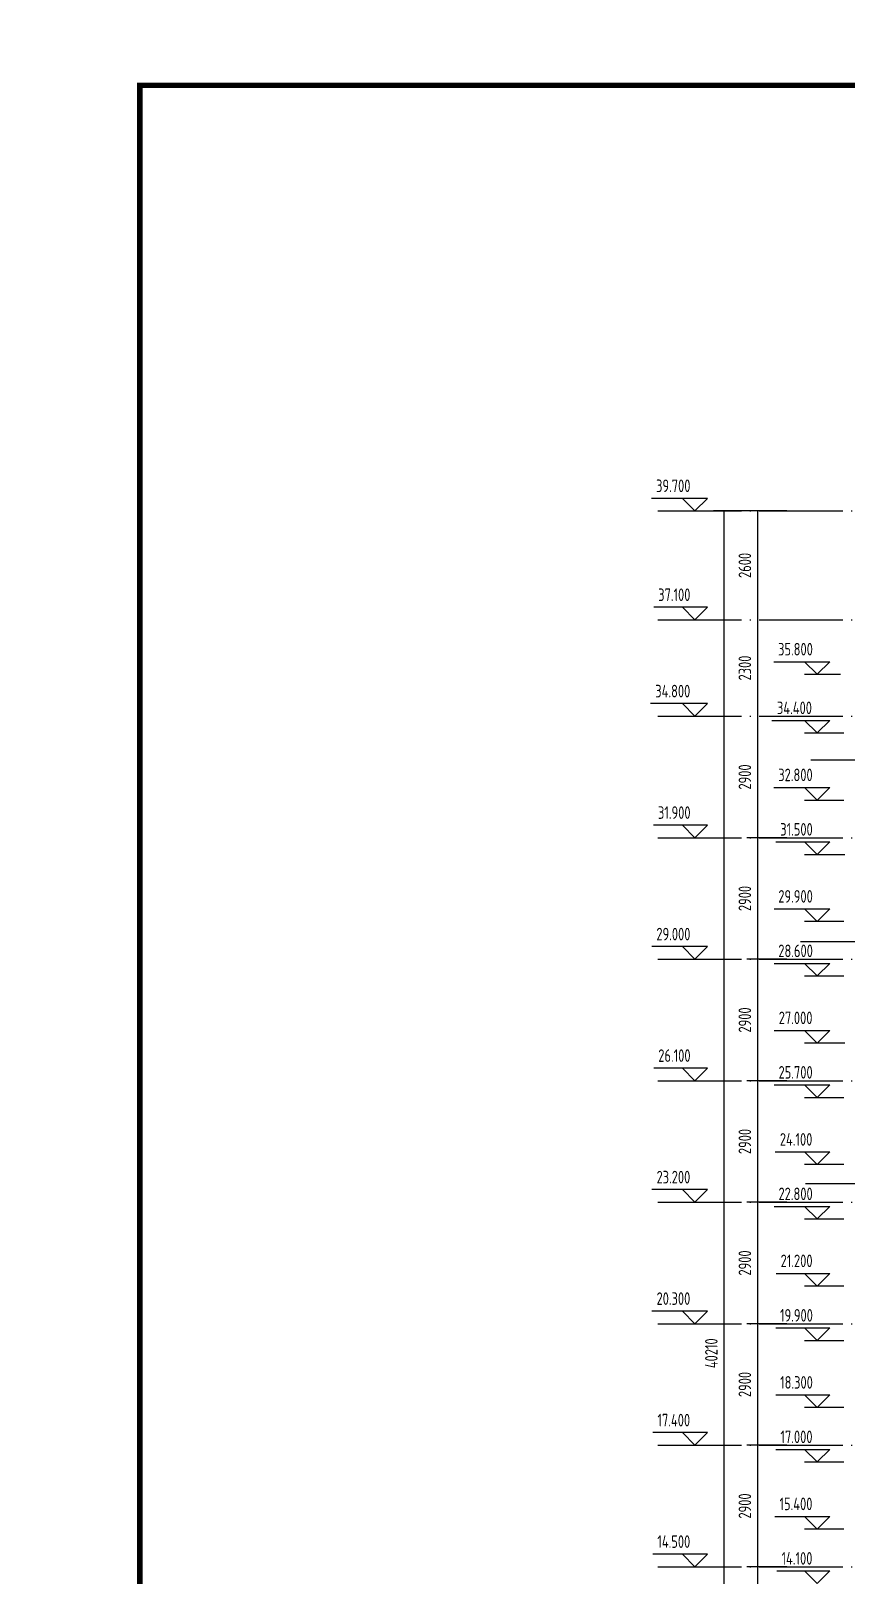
# Model space of a CAD drawing. Extents: x -726032 to 135930, y -151624 to 587044.
# Drawn here: x -531458 to -512004, y 309728 to 346586 of the extents above; entities that cross this region are included whole.
import ezdxf
from ezdxf.enums import TextEntityAlignment as Align

# ---------------------------------------------------------------- set-up
doc = ezdxf.new("R2010")
doc.units = 0
doc.header["$LTSCALE"] = 1000
doc.header["$MEASUREMENT"] = 0
doc.linetypes.add('DOTE', pattern=[2.42, 2, -0.2, 0.02, -0.2])
doc.layers.get('DEFPOINTS').update_dxf_attribs({"color": 1, "linetype": 'CONTINUOUS'})
for name, color, linetype in [('DOTE', 8, 'DOTE'), ('PUB_DIM', 245, 'CONTINUOUS'), ('PUB_TITLE', 1, 'CONTINUOUS'), ('引线', 213, 'CONTINUOUS')]:
    doc.layers.add(name, color=color, linetype=linetype)
doc.styles.add('DIM_FONT', font='isocp.shx', dxfattribs={"width": 0.8})
doc.dimstyles.new('AXIS', dxfattribs={"dimtxt": 300, "dimasz": 1, "dimexe": 250, "dimexo": 300, "dimgap": 150, "dimtad": 1, "dimdec": 0, "dimzin": 0, "dimdsep": 46, "dimtxsty": 'DIM_FONT', "dimcen": 0.09, "dimse1": 1, "dimse2": 1, "dimclrt": 142, "dimadec": 0, "dimazin": 0, "dimtfac": 1, "dimtdec": 0, "dimtix": 1, "dimtmove": 2, "dimatfit": 3, "dimfxl": 1, "dimtolj": 1, "dimtzin": 0, "dimarcsym": 0})
doc.dimstyles.new('DIMA', dxfattribs={"dimtxt": 300, "dimasz": 1, "dimexe": 250, "dimexo": 300, "dimgap": 150, "dimtad": 1, "dimdec": 0, "dimzin": 0, "dimdsep": 46, "dimtxsty": 'DIM_FONT', "dimcen": 0.09, "dimse1": 1, "dimclrt": 142, "dimadec": 0, "dimazin": 0, "dimtfac": 1, "dimtdec": 0, "dimtix": 1, "dimtmove": 2, "dimatfit": 3, "dimfxl": 1, "dimtolj": 1, "dimtzin": 0, "dimarcsym": 0})
doc.dimstyles.new('DIMB', dxfattribs={"dimtxt": 300, "dimasz": 1, "dimexe": 250, "dimexo": 300, "dimgap": 150, "dimtad": 1, "dimdec": 0, "dimzin": 0, "dimdsep": 46, "dimtxsty": 'DIM_FONT', "dimcen": 0.09, "dimse2": 1, "dimclrt": 142, "dimadec": 0, "dimazin": 0, "dimtfac": 1, "dimtdec": 0, "dimtix": 1, "dimtmove": 2, "dimatfit": 3, "dimfxl": 1, "dimtolj": 1, "dimtzin": 0, "dimarcsym": 0})
doc.dimstyles.new('DIMN', dxfattribs={"dimtxt": 300, "dimasz": 1, "dimexe": 250, "dimexo": 300, "dimgap": 150, "dimtad": 1, "dimdec": 0, "dimzin": 0, "dimdsep": 46, "dimtxsty": 'DIM_FONT', "dimcen": 0.09, "dimclrt": 142, "dimadec": 0, "dimazin": 0, "dimtfac": 1, "dimtdec": 0, "dimtix": 1, "dimtmove": 2, "dimatfit": 3, "dimfxl": 1, "dimtolj": 1, "dimtzin": 0, "dimarcsym": 0})

# ---------------------------------------------------------------- blocks, each defined once
blk = doc.blocks.new('*D134')
at = {"layer": 'DEFPOINTS', "color": 0, "transparency": 16777216}
for p in [(-513120, 309928), (-514120, 307028), (-513120, 307028)]:
    blk.add_point(p, dxfattribs=at)
at = {"layer": 'PUB_DIM', "color": 0, "lineweight": -2, "transparency": 16777216}
for p, q in [((-513420, 309928), (-514370, 309928)), ((-514120, 309927), (-514120, 307029)), ((-513420, 307028), (-514370, 307028))]:
    blk.add_line(p, q, dxfattribs=at)
at = {"layer": 'PUB_DIM', "color": 0, "transparency": 16777216}
for points in [[(-514121, 309927), (-514120, 309927), (-514120, 309928)], [(-514121, 307029), (-514120, 307029), (-514120, 307028)]]:
    blk.add_solid(points, dxfattribs=at)
at = {"layer": 'PUB_DIM', "color": 142, "transparency": 16777216, "insert": (-514420, 308478), "char_height": 300, "attachment_point": 5, "rotation": 90, "style": 'DIM_FONT'}
blk.add_mtext('\\A1;2900', dxfattribs=at)
blk = doc.blocks.new('*D135')
at = {"layer": 'DEFPOINTS', "color": 0, "transparency": 16777216}
for p in [(-513920, 335128), (-514920, 294918), (-513920, 294918)]:
    blk.add_point(p, dxfattribs=at)
at = {"layer": 'PUB_DIM', "color": 0, "lineweight": -2, "transparency": 16777216}
for p, q in [((-514220, 335128), (-515170, 335128)), ((-514920, 335127), (-514920, 294919)), ((-514220, 294918), (-515170, 294918))]:
    blk.add_line(p, q, dxfattribs=at)
at = {"layer": 'PUB_DIM', "color": 0, "transparency": 16777216}
for points in [[(-514921, 335127), (-514920, 335127), (-514920, 335128)], [(-514921, 294919), (-514920, 294919), (-514920, 294918)]]:
    blk.add_solid(points, dxfattribs=at)
at = {"layer": 'PUB_DIM', "color": 142, "transparency": 16777216, "insert": (-515220, 315023), "char_height": 300, "attachment_point": 5, "rotation": 90, "style": 'DIM_FONT'}
blk.add_mtext('\\A1;40210', dxfattribs=at)
blk = doc.blocks.new('*D150')
at = {"layer": 'DEFPOINTS', "color": 0, "transparency": 16777216}
for p in [(-513120, 327328), (-514120, 324428), (-513120, 324428)]:
    blk.add_point(p, dxfattribs=at)
at = {"layer": 'PUB_DIM', "color": 0, "lineweight": -2, "transparency": 16777216}
for p, q in [((-513420, 327328), (-514370, 327328)), ((-514120, 327327), (-514120, 324429)), ((-513420, 324428), (-514370, 324428))]:
    blk.add_line(p, q, dxfattribs=at)
at = {"layer": 'PUB_DIM', "color": 0, "transparency": 16777216}
for points in [[(-514121, 327327), (-514120, 327327), (-514120, 327328)], [(-514121, 324429), (-514120, 324429), (-514120, 324428)]]:
    blk.add_solid(points, dxfattribs=at)
at = {"layer": 'PUB_DIM', "color": 142, "transparency": 16777216, "insert": (-514420, 325878), "char_height": 300, "attachment_point": 5, "rotation": 90, "style": 'DIM_FONT'}
blk.add_mtext('\\A1;2900', dxfattribs=at)
blk = doc.blocks.new('*D151')
at = {"layer": 'DEFPOINTS', "color": 0, "transparency": 16777216}
for p in [(-513120, 324428), (-514120, 321528), (-513120, 321528)]:
    blk.add_point(p, dxfattribs=at)
at = {"layer": 'PUB_DIM', "color": 0, "lineweight": -2, "transparency": 16777216}
for p, q in [((-513420, 324428), (-514370, 324428)), ((-514120, 324427), (-514120, 321529)), ((-513420, 321528), (-514370, 321528))]:
    blk.add_line(p, q, dxfattribs=at)
at = {"layer": 'PUB_DIM', "color": 0, "transparency": 16777216}
for points in [[(-514121, 324427), (-514120, 324427), (-514120, 324428)], [(-514121, 321529), (-514120, 321529), (-514120, 321528)]]:
    blk.add_solid(points, dxfattribs=at)
at = {"layer": 'PUB_DIM', "color": 142, "transparency": 16777216, "insert": (-514420, 322978), "char_height": 300, "attachment_point": 5, "rotation": 90, "style": 'DIM_FONT'}
blk.add_mtext('\\A1;2900', dxfattribs=at)
blk = doc.blocks.new('*D152')
at = {"layer": 'DEFPOINTS', "color": 0, "transparency": 16777216}
for p in [(-513120, 312828), (-514120, 309928), (-513120, 309928)]:
    blk.add_point(p, dxfattribs=at)
at = {"layer": 'PUB_DIM', "color": 0, "lineweight": -2, "transparency": 16777216}
for p, q in [((-513420, 312828), (-514370, 312828)), ((-514120, 312827), (-514120, 309929)), ((-513420, 309928), (-514370, 309928))]:
    blk.add_line(p, q, dxfattribs=at)
at = {"layer": 'PUB_DIM', "color": 0, "transparency": 16777216}
for points in [[(-514121, 312827), (-514120, 312827), (-514120, 312828)], [(-514121, 309929), (-514120, 309929), (-514120, 309928)]]:
    blk.add_solid(points, dxfattribs=at)
at = {"layer": 'PUB_DIM', "color": 142, "transparency": 16777216, "insert": (-514420, 311378), "char_height": 300, "attachment_point": 5, "rotation": 90, "style": 'DIM_FONT'}
blk.add_mtext('\\A1;2900', dxfattribs=at)
blk = doc.blocks.new('*D153')
at = {"layer": 'DEFPOINTS', "color": 0, "transparency": 16777216}
for p in [(-513120, 315728), (-514120, 312828), (-513120, 312828)]:
    blk.add_point(p, dxfattribs=at)
at = {"layer": 'PUB_DIM', "color": 0, "lineweight": -2, "transparency": 16777216}
for p, q in [((-513420, 315728), (-514370, 315728)), ((-514120, 315727), (-514120, 312829)), ((-513420, 312828), (-514370, 312828))]:
    blk.add_line(p, q, dxfattribs=at)
at = {"layer": 'PUB_DIM', "color": 0, "transparency": 16777216}
for points in [[(-514121, 315727), (-514120, 315727), (-514120, 315728)], [(-514121, 312829), (-514120, 312829), (-514120, 312828)]]:
    blk.add_solid(points, dxfattribs=at)
at = {"layer": 'PUB_DIM', "color": 142, "transparency": 16777216, "insert": (-514420, 314278), "char_height": 300, "attachment_point": 5, "rotation": 90, "style": 'DIM_FONT'}
blk.add_mtext('\\A1;2900', dxfattribs=at)
blk = doc.blocks.new('*D154')
at = {"layer": 'DEFPOINTS', "color": 0, "transparency": 16777216}
for p in [(-513120, 318628), (-514120, 315728), (-513120, 315728)]:
    blk.add_point(p, dxfattribs=at)
at = {"layer": 'PUB_DIM', "color": 0, "lineweight": -2, "transparency": 16777216}
for p, q in [((-513420, 318628), (-514370, 318628)), ((-514120, 318627), (-514120, 315729)), ((-513420, 315728), (-514370, 315728))]:
    blk.add_line(p, q, dxfattribs=at)
at = {"layer": 'PUB_DIM', "color": 0, "transparency": 16777216}
for points in [[(-514121, 318627), (-514120, 318627), (-514120, 318628)], [(-514121, 315729), (-514120, 315729), (-514120, 315728)]]:
    blk.add_solid(points, dxfattribs=at)
at = {"layer": 'PUB_DIM', "color": 142, "transparency": 16777216, "insert": (-514420, 317178), "char_height": 300, "attachment_point": 5, "rotation": 90, "style": 'DIM_FONT'}
blk.add_mtext('\\A1;2900', dxfattribs=at)
blk = doc.blocks.new('*D155')
at = {"layer": 'DEFPOINTS', "color": 0, "transparency": 16777216}
for p in [(-513120, 321528), (-514120, 318628), (-513120, 318628)]:
    blk.add_point(p, dxfattribs=at)
at = {"layer": 'PUB_DIM', "color": 0, "lineweight": -2, "transparency": 16777216}
for p, q in [((-513420, 321528), (-514370, 321528)), ((-514120, 321527), (-514120, 318629)), ((-513420, 318628), (-514370, 318628))]:
    blk.add_line(p, q, dxfattribs=at)
at = {"layer": 'PUB_DIM', "color": 0, "transparency": 16777216}
for points in [[(-514121, 321527), (-514120, 321527), (-514120, 321528)], [(-514121, 318629), (-514120, 318629), (-514120, 318628)]]:
    blk.add_solid(points, dxfattribs=at)
at = {"layer": 'PUB_DIM', "color": 142, "transparency": 16777216, "insert": (-514420, 320078), "char_height": 300, "attachment_point": 5, "rotation": 90, "style": 'DIM_FONT'}
blk.add_mtext('\\A1;2900', dxfattribs=at)
blk = doc.blocks.new('*D2978')
at = {"layer": 'DEFPOINTS', "color": 0, "transparency": 16777216}
for p in [(-513120, 332528), (-514120, 330228), (-513120, 330228)]:
    blk.add_point(p, dxfattribs=at)
at = {"layer": 'PUB_DIM', "color": 0, "lineweight": -2, "transparency": 16777216}
blk.add_line((-514120, 332527), (-514120, 330229), dxfattribs=at)
at = {"layer": 'PUB_DIM', "color": 0, "transparency": 16777216}
for points in [[(-514121, 332527), (-514120, 332527), (-514120, 332528)], [(-514121, 330229), (-514120, 330229), (-514120, 330228)]]:
    blk.add_solid(points, dxfattribs=at)
at = {"layer": 'PUB_DIM', "color": 142, "transparency": 16777216, "insert": (-514420, 331378), "char_height": 300, "attachment_point": 5, "rotation": 90, "style": 'DIM_FONT'}
blk.add_mtext('\\A1;2300', dxfattribs=at)
blk = doc.blocks.new('*D1592')
at = {"layer": 'DEFPOINTS', "color": 0, "transparency": 16777216}
for p in [(-513120, 330228), (-514120, 327328), (-513120, 327328)]:
    blk.add_point(p, dxfattribs=at)
at = {"layer": 'PUB_DIM', "color": 0, "lineweight": -2, "transparency": 16777216}
for p, q in [((-514120, 330227), (-514120, 327329)), ((-513420, 327328), (-514370, 327328))]:
    blk.add_line(p, q, dxfattribs=at)
at = {"layer": 'PUB_DIM', "color": 0, "transparency": 16777216}
for points in [[(-514121, 330227), (-514120, 330227), (-514120, 330228)], [(-514121, 327329), (-514120, 327329), (-514120, 327328)]]:
    blk.add_solid(points, dxfattribs=at)
at = {"layer": 'PUB_DIM', "color": 142, "transparency": 16777216, "insert": (-514420, 328778), "char_height": 300, "attachment_point": 5, "rotation": 90, "style": 'DIM_FONT'}
blk.add_mtext('\\A1;2900', dxfattribs=at)
blk = doc.blocks.new('*D3489')
at = {"layer": 'DEFPOINTS', "color": 0, "transparency": 16777216}
for p in [(-513120, 335128), (-514120, 332528), (-513120, 332528)]:
    blk.add_point(p, dxfattribs=at)
at = {"layer": 'PUB_DIM', "color": 0, "lineweight": -2, "transparency": 16777216}
for p, q in [((-513420, 335128), (-514370, 335128)), ((-514120, 335127), (-514120, 332529))]:
    blk.add_line(p, q, dxfattribs=at)
at = {"layer": 'PUB_DIM', "color": 0, "transparency": 16777216}
for points in [[(-514121, 335127), (-514120, 335127), (-514120, 335128)], [(-514121, 332529), (-514120, 332529), (-514120, 332528)]]:
    blk.add_solid(points, dxfattribs=at)
at = {"layer": 'PUB_DIM', "color": 142, "transparency": 16777216, "insert": (-514420, 333828), "char_height": 300, "attachment_point": 5, "rotation": 90, "style": 'DIM_FONT'}
blk.add_mtext('\\A1;2600', dxfattribs=at)

msp = doc.modelspace()

# ---------------------------------------------------------------- linework, layer by layer
at = {"layer": 'DOTE'}
for p, q in [((-516500.5, 335128.3), (-454540.3, 335128.3)), ((-516500.5, 332528.3), (-454540.3, 332528.3)), ((-516500.5, 330228.3), (-454540.3, 330228.3)), ((-516500.5, 327328.3), (-454540.3, 327328.3)), ((-516500.5, 324428.3), (-454540.3, 324428.3)), ((-516500.5, 321528.3), (-454540.3, 321528.3)), ((-516500.5, 318628.3), (-454540.3, 318628.3)), ((-516500.5, 315728.3), (-454540.3, 315728.3)), ((-516500.5, 312828.3), (-454540.3, 312828.3)), ((-516500.5, 309928.3), (-454540.3, 309928.3))]:
    msp.add_line(p, q, dxfattribs=at)
at = {"layer": 'PUB_DIM'}
for p, q in [((-515311.8, 335428.3), (-516644.8, 335428.3)), ((-515611.8, 335128.3), (-515911.8, 335428.3)), ((-515311.8, 335428.3), (-515611.8, 335128.3)), ((-515311.8, 332828.3), (-516596, 332828.3)), ((-515611.8, 332528.3), (-515911.8, 332828.3)), ((-515311.8, 332828.3), (-515611.8, 332528.3)), ((-513728.1, 331528.3), (-512395.9, 331528.3)), ((-512695.9, 331228.3), (-512995.9, 331528.3)), ((-512395.9, 331528.3), (-512695.9, 331228.3)), ((-512995.9, 331228.3), (-512141.4, 331228.3)), ((-515311.8, 330528.3), (-516668, 330528.3)), ((-515611.8, 330228.3), (-515911.8, 330528.3)), ((-515311.8, 330528.3), (-515611.8, 330228.3)), ((-513776.1, 330128.3), (-512395.9, 330128.3)), ((-512695.9, 329828.3), (-512995.9, 330128.3)), ((-512395.9, 330128.3), (-512695.9, 329828.3)), ((-512995.9, 329828.3), (-512059.4, 329828.3)), ((-513728.1, 328528.3), (-512395.9, 328528.3)), ((-512695.9, 328228.3), (-512995.9, 328528.3)), ((-512395.9, 328528.3), (-512695.9, 328228.3)), ((-512995.9, 328228.3), (-512059.4, 328228.3)), ((-515311.8, 327628.3), (-516596.8, 327628.3)), ((-515611.8, 327328.3), (-515911.8, 327628.3)), ((-515311.8, 327628.3), (-515611.8, 327328.3)), ((-513680.1, 327228.3), (-512395.9, 327228.3)), ((-512695.9, 326928.3), (-512995.9, 327228.3)), ((-512395.9, 327228.3), (-512695.9, 326928.3)), ((-512995.9, 326928.3), (-512034.4, 326928.3)), ((-513723.7, 325628.3), (-512395.9, 325628.3)), ((-512695.9, 325328.3), (-512995.9, 325628.3)), ((-512395.9, 325628.3), (-512695.9, 325328.3)), ((-512059.4, 325328.3), (-512995.9, 325328.3)), ((-515311.8, 324728.3), (-516638.7, 324728.3)), ((-515611.8, 324428.3), (-515911.8, 324728.3)), ((-515311.8, 324728.3), (-515611.8, 324428.3)), ((-513722, 324328.3), (-512395.9, 324328.3)), ((-512695.9, 324028.3), (-512995.9, 324328.3)), ((-512995.9, 324028.3), (-512059.4, 324028.3)), ((-512395.9, 324328.3), (-512695.9, 324028.3)), ((-513722, 322728.3), (-512395.9, 322728.3)), ((-512695.9, 322428.3), (-512995.9, 322728.3)), ((-512395.9, 322728.3), (-512695.9, 322428.3)), ((-512034.4, 322428.3), (-512995.9, 322428.3)), ((-515311.8, 321828.3), (-516589.9, 321828.3)), ((-515611.8, 321528.3), (-515911.8, 321828.3)), ((-515311.8, 321828.3), (-515611.8, 321528.3)), ((-513722, 321428.3), (-512395.9, 321428.3)), ((-512695.9, 321128.3), (-512995.9, 321428.3)), ((-512395.9, 321428.3), (-512695.9, 321128.3)), ((-512995.9, 321128.3), (-512059.4, 321128.3)), ((-513698, 319828.3), (-512395.9, 319828.3)), ((-512695.9, 319528.3), (-512995.9, 319828.3)), ((-512395.9, 319828.3), (-512695.9, 319528.3)), ((-512059.4, 319528.3), (-512995.9, 319528.3)), ((-515311.8, 318928.3), (-516637.9, 318928.3)), ((-515611.8, 318628.3), (-515911.8, 318928.3)), ((-515311.8, 318928.3), (-515611.8, 318628.3)), ((-513722, 318528.3), (-512395.9, 318528.3)), ((-512695.9, 318228.3), (-512995.9, 318528.3)), ((-512395.9, 318528.3), (-512695.9, 318228.3)), ((-512995.9, 318228.3), (-512059.4, 318228.3)), ((-513674, 316928.3), (-512395.9, 316928.3)), ((-512695.9, 316628.3), (-512995.9, 316928.3)), ((-512059.4, 316628.3), (-512995.9, 316628.3)), ((-512395.9, 316928.3), (-512695.9, 316628.3)), ((-515311.8, 316028.3), (-516637.9, 316028.3)), ((-515611.8, 315728.3), (-515911.8, 316028.3)), ((-515311.8, 316028.3), (-515611.8, 315728.3)), ((-513681.8, 315628.3), (-512395.9, 315628.3)), ((-512695.9, 315328.3), (-512995.9, 315628.3)), ((-512395.9, 315628.3), (-512695.9, 315328.3)), ((-512995.9, 315328.3), (-512059.4, 315328.3)), ((-513680.1, 314028.3), (-512395.9, 314028.3)), ((-512695.9, 313728.3), (-512995.9, 314028.3)), ((-512059.4, 313728.3), (-512995.9, 313728.3)), ((-512395.9, 314028.3), (-512695.9, 313728.3)), ((-515311.8, 313128.3), (-516620, 313128.3)), ((-515611.8, 312828.3), (-515911.8, 313128.3)), ((-515311.8, 313128.3), (-515611.8, 312828.3)), ((-513680.1, 312728.3), (-512395.9, 312728.3)), ((-512695.9, 312428.3), (-512995.9, 312728.3)), ((-512395.9, 312728.3), (-512695.9, 312428.3)), ((-512995.9, 312428.3), (-512059.4, 312428.3)), ((-513704.1, 311128.3), (-512395.9, 311128.3)), ((-512695.9, 310828.3), (-512995.9, 311128.3)), ((-512395.9, 311128.3), (-512695.9, 310828.3)), ((-512059.4, 310828.3), (-512995.9, 310828.3)), ((-515311.8, 310228.3), (-516620, 310228.3)), ((-515611.8, 309928.3), (-515911.8, 310228.3)), ((-515311.8, 310228.3), (-515611.8, 309928.3)), ((-513656.1, 309828.3), (-512395.9, 309828.3)), ((-512695.9, 309528.3), (-512995.9, 309828.3)), ((-512395.9, 309828.3), (-512695.9, 309528.3))]:
    msp.add_line(p, q, dxfattribs=at)
at = {"layer": 'PUB_TITLE'}
for points, const_width in [([(-531458.1, 277055.6), (-434868.1, 277055.6), (-434868.1, 346585.7), (-531458.1, 346585.7)], 0.234), ([(-528858.1, 278355.6), (-436168.1, 278355.6), (-436168.1, 345285.7), (-528858.1, 345285.7)], 130)]:
    msp.add_lwpolyline(points, close=True, dxfattribs=dict(at, const_width=const_width))
at = {"layer": '引线'}
msp.add_line((-511579.3, 329180.4), (-512845, 329180.4), dxfattribs=at)
for points in [[(-511650.7, 324049.6), (-511650.7, 324842.3), (-513090.4, 324842.3)], [(-511579.3, 318453.4), (-511579.3, 319065.4), (-512971.4, 319065.4)]]:
    msp.add_lwpolyline(points, dxfattribs=at)

# ---------------------------------------------------------------- texts
at = {"layer": 'PUB_DIM', "style": 'DIM_FONT', "width": 0.8}
for s, p in [('39.700', (-516128.3, 335728.3)), ('37.100', (-516103.9, 333128.3)), ('35.800', (-513212, 331828.3)), ('34.800', (-516139.9, 330828.3)), ('34.400', (-513236, 330428.3)), ('32.800', (-513212, 328828.3)), ('31.900', (-516104.3, 327928.3)), ('31.500', (-513188, 327528.3)), ('29.900', (-513209.8, 325928.3)), ('29.000', (-516125.2, 325028.3)), ('28.600', (-513209, 324628.3)), ('27.000', (-513209, 323028.3)), ('26.100', (-516100.8, 322128.3)), ('25.700', (-513209, 321728.3)), ('24.100', (-513197, 320128.3)), ('23.200', (-516124.8, 319228.3)), ('22.800', (-513209, 318828.3)), ('21.200', (-513185, 317228.3)), ('20.300', (-516124.8, 316328.3)), ('19.900', (-513188.8, 315928.3)), ('18.300', (-513188, 314328.3)), ('17.400', (-516115.9, 313428.3)), ('17.000', (-513188, 313028.3)), ('15.400', (-513200, 311428.3)), ('14.500', (-516115.9, 310528.3)), ('14.100', (-513176, 310128.3))]:
    msp.add_text(s, height=300, dxfattribs=at).set_placement(p, align=Align.MIDDLE)

# ---------------------------------------------------------------- dimensions: what is measured, and where the dimension line sits
at = {"layer": 'PUB_DIM'}
for p1, p2, dimstyle, picture, middle in [((-513920.4, 335128.3), (-513920.4, 294918.3), 'DIMN', '*D135', (-515220.4, 315023.3)), ((-513120.4, 335128.3), (-513120.4, 332528.3), 'DIMB', '*D3489', (-514420.4, 333828.3)), ((-513120.4, 332528.3), (-513120.4, 330228.3), 'AXIS', '*D2978', (-514420.4, 331378.3)), ((-513120.4, 330228.3), (-513120.4, 327328.3), 'DIMA', '*D1592', (-514420.4, 328778.3)), ((-513120.4, 327328.3), (-513120.4, 324428.3), 'DIMN', '*D150', (-514420.4, 325878.3)), ((-513120.4, 324428.3), (-513120.4, 321528.3), 'DIMN', '*D151', (-514420.4, 322978.3)), ((-513120.4, 321528.3), (-513120.4, 318628.3), 'DIMN', '*D155', (-514420.4, 320078.3)), ((-513120.4, 318628.3), (-513120.4, 315728.3), 'DIMN', '*D154', (-514420.4, 317178.3)), ((-513120.4, 315728.3), (-513120.4, 312828.3), 'DIMN', '*D153', (-514420.4, 314278.3)), ((-513120.4, 312828.3), (-513120.4, 309928.3), 'DIMN', '*D152', (-514420.4, 311378.3)), ((-513120.4, 309928.3), (-513120.4, 307028.3), 'DIMN', '*D134', (-514420.4, 308478.3))]:
    dim = msp.add_aligned_dim(p1=p1, p2=p2, distance=-1000, dimstyle=dimstyle, dxfattribs=at)
    dim.commit()
    dim.dimension.update_dxf_attribs({"geometry": picture, "text_midpoint": middle})

doc.saveas('drawing.dxf')
